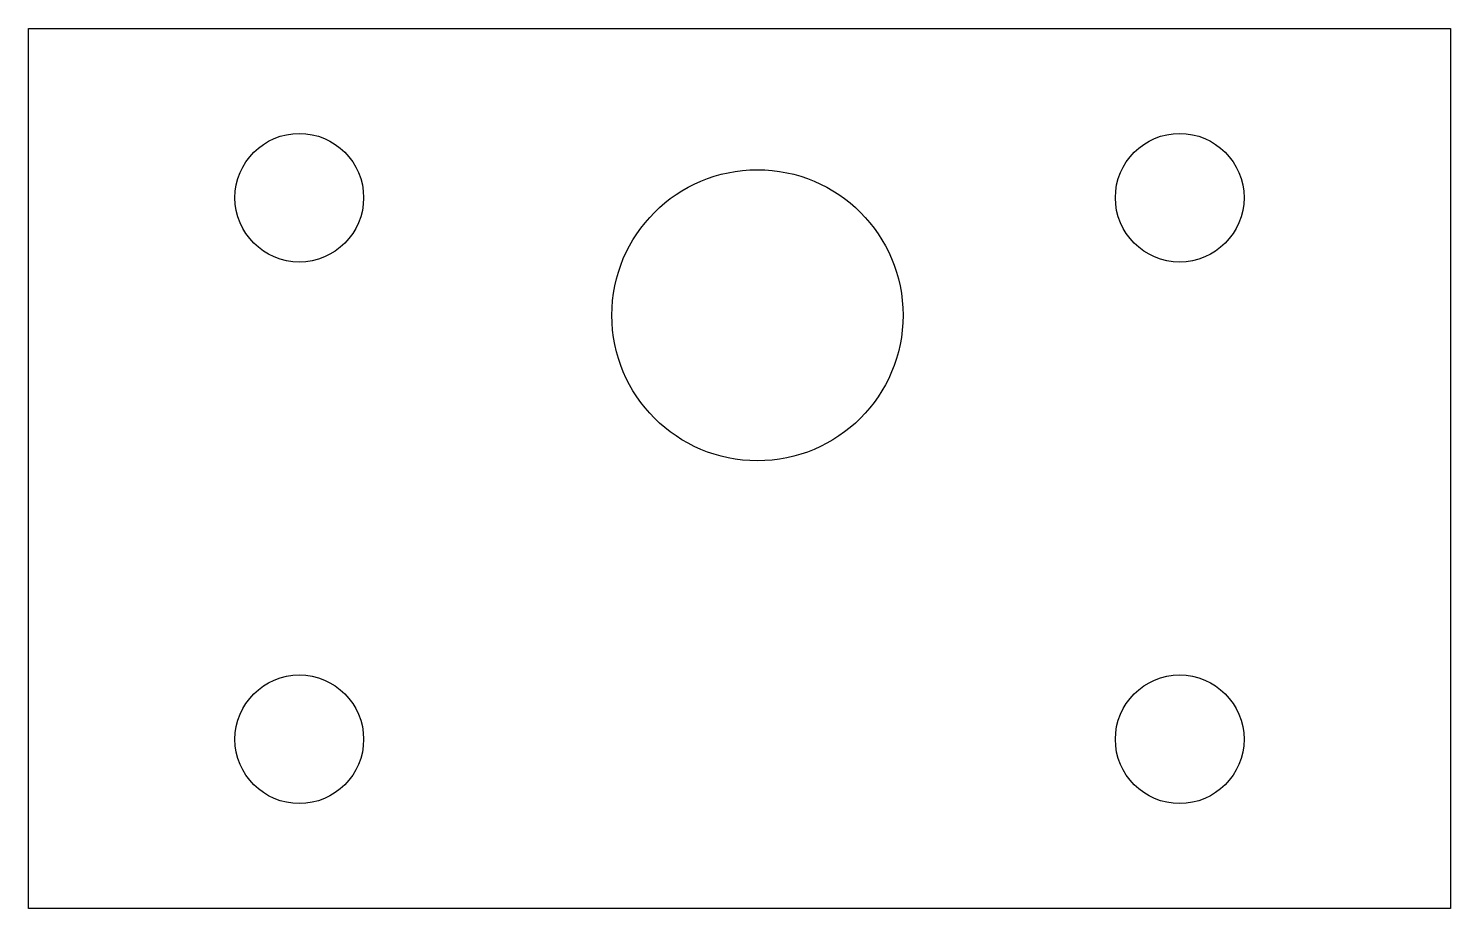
# Model space of a CAD drawing. Header units: millimetres. Extents: x -21 to 21, y -13 to 13.
import ezdxf

# ---------------------------------------------------------------- set-up
doc = ezdxf.new("R2010")
doc.units = ezdxf.units.MM

msp = doc.modelspace()

# ---------------------------------------------------------------- linework, layer by layer
at = {"color": 7, "linetype": 'Continuous', "lineweight": 25}
for p, q in [((-21, 13), (21, 13)), ((-21, -13), (-21, 13)), ((21, 13), (21, -13)), ((21, -13), (-21, -13))]:
    msp.add_line(p, q, dxfattribs=at)
for centre, radius in [((-13, 8), 1.9), ((13, 8), 1.9), ((0.53, 4.526), 4.3), ((-13, -8), 1.9), ((13, -8), 1.9)]:
    msp.add_circle(centre, radius, dxfattribs=at)

doc.saveas('drawing.dxf')
